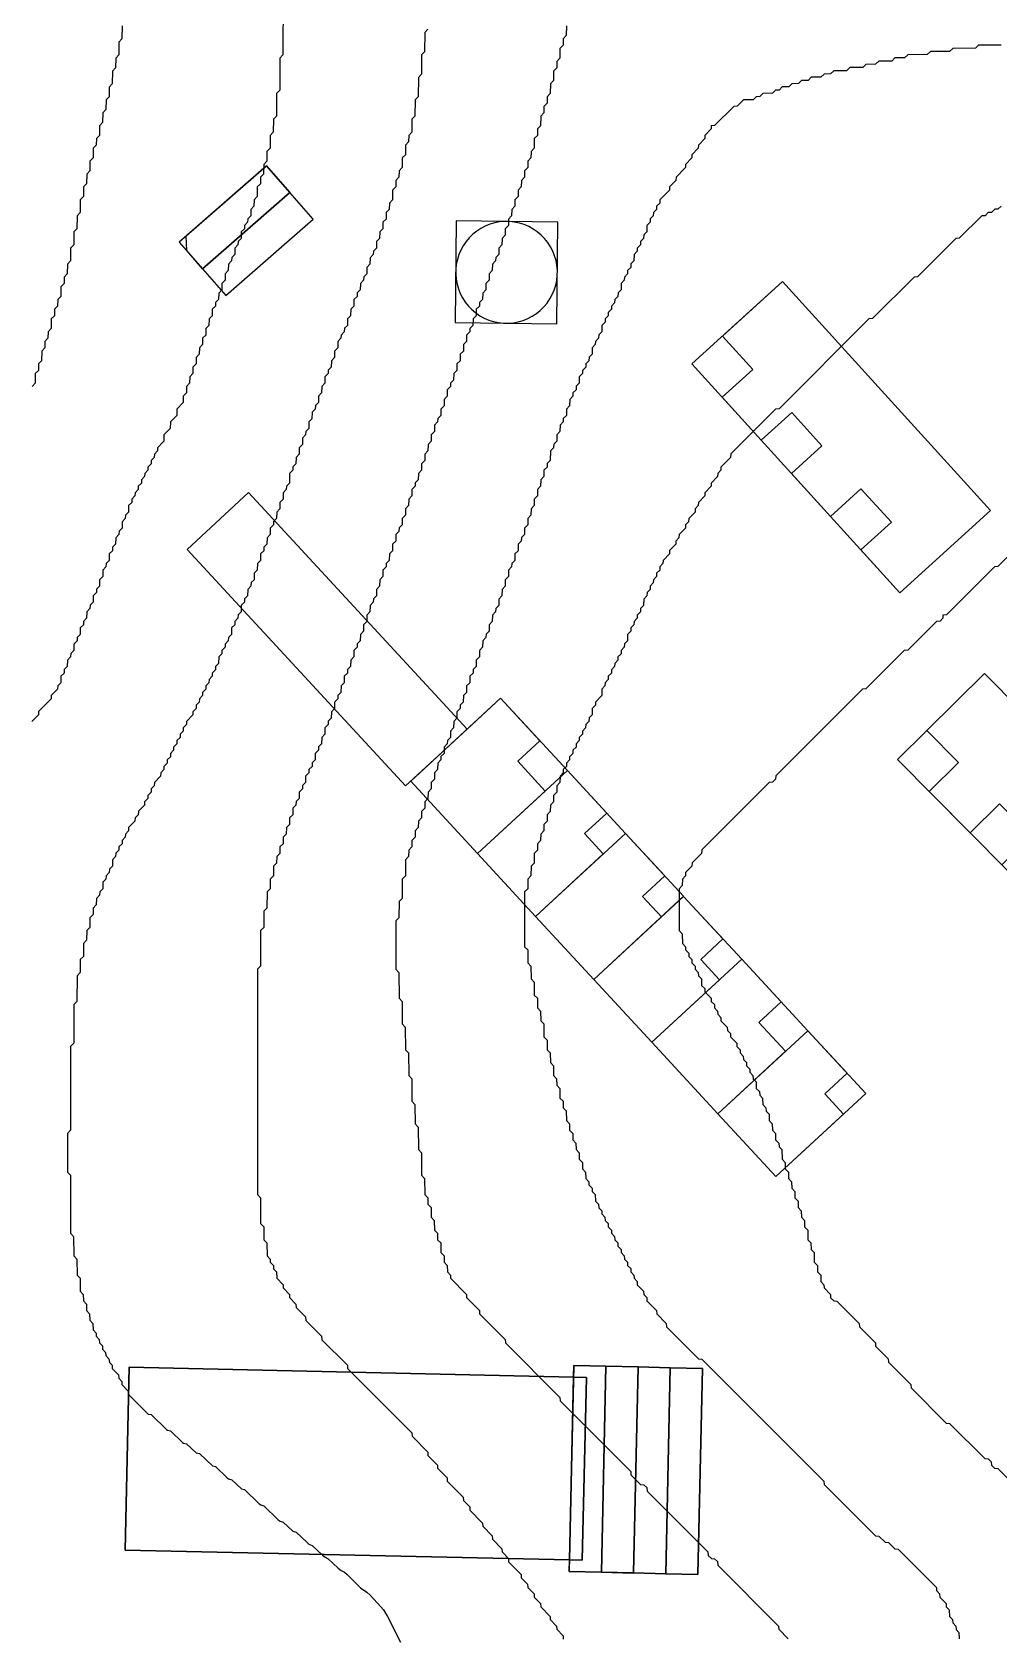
# Model space of a CAD drawing. Header units: millimetres. Extents: x 0 to 600000, y 0 to 540000.
# Drawn here: x 167121 to 242200, y 234607 to 359148 of the extents above; entities that cross this region are included whole.
import ezdxf

# ---------------------------------------------------------------- set-up
doc = ezdxf.new("R2010")
doc.units = ezdxf.units.MM
for name, color, linetype in [('BLDG_BOX_CAMPUS', 5, 'Continuous'), ('BLDG_FOOTPRINT_CAMPUS', 8, 'Continuous'), ('CONTOUR_55', 40, 'Continuous'), ('CONTOUR_56', 30, 'Continuous'), ('CONTOUR_57', 30, 'Continuous'), ('CONTOUR_58', 22, 'Continuous'), ('CONTOUR_59', 22, 'Continuous'), ('CONTOUR_60', 14, 'Continuous'), ('CONTOUR_61', 14, 'Continuous')]:
    doc.layers.add(name, color=color, linetype=linetype)

msp = doc.modelspace()

# ---------------------------------------------------------------- linework, layer by layer
at = {"layer": 'BLDG_BOX_CAMPUS'}
for points in [[(180358, 340773, 55847), (187134, 346697, 56249), (185324, 348767, 56006), (178548, 342844, 55654), (180358, 340773, 55847)], [(182168, 338703, 56045), (188944, 344626, 56487), (187134, 346697, 56249), (180358, 340773, 55847), (182168, 338703, 56045)], [(182168, 338703, 56045), (188944, 344626, 56487), (187134, 346697, 56249), (180358, 340773, 55847), (182168, 338703, 56045)], [(200064, 344481, 57584), (199974, 336591, 57861), (207863, 336500, 58643), (207954, 344390, 58349), (200064, 344481, 57584)], [(241540, 321989, 60801), (225393, 339769, 59579), (218360, 333383, 59488), (234507, 315602, 60807), (241540, 321989, 60801)], [(179158, 318974, 56486), (196120, 300608, 58792), (200895, 305018, 59106), (183933, 323384, 56749), (179158, 318974, 56486)], [(257983, 292282, 62781), (241077, 309342, 61282), (234329, 302655, 61252), (251235, 285595, 62422), (257983, 292282, 62781)], [(203503, 307427, 59274), (196524, 300982, 58821), (201714, 295362, 59504), (208693, 301807, 60008), (203503, 307427, 59274)], [(208693, 301807, 60008), (201714, 295362, 59504), (206226, 290476, 60051), (213205, 296922, 60453), (208693, 301807, 60008)], [(206226, 290476, 60051), (210738, 285591, 60330), (217716, 292037, 61004), (213205, 296922, 60453), (206226, 290476, 60051)], [(210738, 285591, 60330), (215249, 280706, 60564), (222228, 287151, 61085), (217716, 292036, 61004), (210738, 285591, 60330)], [(222228, 287151, 61085), (215249, 280706, 60564), (220372, 275159, 60755), (227351, 281605, 61219), (222228, 287151, 61085)], [(227351, 281605, 61219), (220372, 275159, 60755), (224884, 270274, 60930), (231863, 276719, 61383), (227351, 281605, 61219)], [(174356, 241274, 56864), (208847, 240505, 58319), (209164, 254701, 59173), (174672, 255470, 57049), (174356, 241274, 56864)], [(209184, 255601, 59231), (208827, 239605, 58272), (211327, 239549, 58437), (211683, 255545, 59408), (209184, 255601, 59231)], [(213826, 239493, 58595), (214183, 255490, 59594), (211683, 255545, 59408), (211327, 239549, 58437), (213826, 239493, 58595)], [(216325, 239438, 58743), (216682, 255434, 59780), (214183, 255490, 59594), (213826, 239494, 58595), (216325, 239438, 58743)], [(216682, 255434, 59780), (216325, 239438, 58743), (218825, 239382, 58881), (219181, 255378, 59954), (216682, 255434, 59780)], [(209847, 240482, 58386), (210164, 254679, 59242), (209164, 254701, 59173), (208847, 240505, 58319), (209847, 240482, 58386)]]:
    msp.add_polyline3d(points, close=True, dxfattribs=at)
at = {"layer": 'BLDG_FOOTPRINT_CAMPUS'}
for points in [[(180358, 340773, 55847), (179134, 342174, 55716), (179093, 343320, 55684), (185324, 348767, 56006), (187134, 346697, 56249), (180358, 340773, 55847)], [(188944, 344626, 56487), (187134, 346697, 56249), (180358, 340773, 55847), (182168, 338703, 56045), (188944, 344626, 56487)], [(188944, 344626, 56487), (187134, 346697, 56249), (180358, 340773, 55847), (182168, 338703, 56045), (188944, 344626, 56487)], [(200017, 340342, 57725), (200050, 339956, 57743), (200121, 339575, 57764), (200230, 339203, 57789), (200374, 338843, 57817), (200553, 338499, 57849), (200764, 338174, 57883), (201007, 337872, 57919), (201278, 337595, 57959), (201574, 337345, 57995), (201894, 337126, 58028), (202234, 336940, 58069), (202590, 336787, 58110), (202960, 336670, 58151), (203339, 336590, 58192), (203725, 336548, 58232), (204112, 336543, 58271), (204498, 336577, 58308), (204879, 336648, 58343), (205252, 336756, 58376), (205611, 336901, 58406), (205955, 337079, 58433), (206280, 337291, 58456), (206583, 337533, 58477), (206860, 337804, 58493), (207109, 338101, 58506), (207328, 338421, 58515), (207515, 338761, 58520), (207667, 339117, 58520), (207784, 339487, 58517), (207864, 339866, 58510), (207907, 340251, 58499), (207911, 340639, 58485), (207878, 341025, 58467), (207806, 341406, 58446), (207698, 341778, 58421), (207554, 342138, 58394), (207375, 342482, 58365), (207164, 342807, 58333), (206921, 343109, 58299), (206650, 343387, 58264), (206353, 343636, 58227), (206034, 343855, 58189), (205694, 344042, 58151), (205337, 344194, 58112), (204968, 344311, 58073), (204588, 344391, 58034), (204203, 344433, 58004), (203816, 344438, 57969), (203429, 344404, 57931), (203048, 344333, 57895), (202676, 344225, 57861), (202316, 344081, 57829), (201972, 343902, 57800), (201648, 343690, 57774), (201345, 343448, 57751), (201068, 343177, 57732), (200819, 342880, 57717), (200600, 342560, 57706), (200413, 342221, 57699), (200260, 341864, 57696), (200144, 341495, 57697), (200064, 341115, 57702), (200021, 340730, 57712), (200017, 340342, 57725)], [(241540, 321989, 60801), (225393, 339769, 59579), (220729, 335534, 59531), (223082, 332943, 59759), (220713, 330792, 59730), (223739, 327460, 60031), (226108, 329611, 60038), (228461, 327020, 60194), (226092, 324869, 60185), (229117, 321538, 60397), (231486, 323689, 60404), (233851, 321085, 60577), (231482, 318934, 60572), (234507, 315602, 60807), (241540, 321989, 60801)], [(200895, 305018, 59106), (183933, 323384, 56749), (179158, 318974, 56486), (196120, 300608, 58792), (200895, 305018, 59106)], [(257983, 292282, 62781), (241077, 309342, 61282), (236602, 304907, 61267), (239065, 302421, 61445), (236793, 300169, 61418), (239960, 296972, 61646), (242233, 299225, 61686), (244697, 296739, 61888), (242424, 294486, 61843), (245591, 291290, 62075), (247864, 293542, 62127), (250340, 291044, 62307), (248067, 288791, 62222), (251235, 285595, 62422), (257983, 292282, 62781)], [(196524, 300982, 58821), (201714, 295362, 59504), (206966, 300213, 59910), (204829, 302527, 59595), (206556, 304121, 59706), (203503, 307427, 59274), (200895, 305018, 59106), (196524, 300982, 58821)], [(201714, 295362, 59504), (206226, 290476, 60051), (211478, 295327, 60361), (210020, 296907, 60220), (211746, 298501, 60301), (208693, 301807, 60008), (201714, 295362, 59504)], [(206226, 290476, 60051), (210738, 285591, 60330), (215990, 290442, 60842), (214531, 292022, 60682), (216258, 293616, 60826), (213205, 296922, 60453), (206226, 290476, 60051)], [(210738, 285591, 60330), (217716, 292036, 61004), (220770, 288731, 61056), (219043, 287136, 61013), (220502, 285557, 61031), (215249, 280706, 60564), (210738, 285591, 60330)], [(215249, 280706, 60564), (222228, 287151, 61085), (225281, 283845, 61158), (223555, 282251, 61083), (225624, 280010, 61132), (220372, 275159, 60755), (215249, 280706, 60564)], [(230136, 275125, 61279), (228677, 276704, 61227), (230404, 278299, 61326), (227351, 281605, 61219), (220372, 275159, 60755), (224884, 270274, 60930), (230136, 275125, 61279)], [(174672, 255470, 57049), (209164, 254701, 59173), (208847, 240505, 58319), (174356, 241274, 56864), (174672, 255470, 57049)], [(210164, 254679, 59242), (209164, 254701, 59173), (209184, 255601, 59231), (211683, 255545, 59408), (211327, 239549, 58437), (208827, 239605, 58272), (208847, 240505, 58319), (209847, 240482, 58386), (210164, 254679, 59242)], [(211683, 255545, 59408), (214183, 255490, 59594), (213826, 239494, 58595), (211327, 239549, 58437), (211683, 255545, 59408)], [(214183, 255490, 59594), (216682, 255434, 59780), (216325, 239438, 58743), (213826, 239494, 58595), (214183, 255490, 59594)], [(216682, 255434, 59780), (219181, 255378, 59954), (218825, 239382, 58881), (216325, 239438, 58743), (216682, 255434, 59780)], [(209164, 254701, 59173), (210164, 254679, 59242), (209847, 240482, 58386), (208847, 240505, 58319), (209164, 254701, 59173)]]:
    msp.add_polyline3d(points, close=True, dxfattribs=at)
at = {"layer": 'CONTOUR_55'}
msp.add_polyline3d([(174115, 359625, 55000), (174103, 358625, 55000), (173864, 358375, 55000), (173853, 357375, 55000), (173614, 357125, 55000), (173603, 356375, 55000), (173364, 356125, 55000), (173352, 355125, 55000), (173114, 354875, 55000), (173103, 354125, 55000), (172864, 353875, 55000), (172853, 353125, 55000), (172614, 352875, 55000), (172602, 352125, 55000), (172364, 351875, 55000), (172352, 351125, 55000), (172113, 350875, 55000), (172104, 350375, 55000), (171864, 350125, 55000), (171853, 349375, 55000), (171614, 349125, 55000), (171603, 348375, 55000), (171364, 348125, 55000), (171353, 347375, 55000), (171114, 347125, 55000), (171104, 346375, 55000), (170865, 346125, 55000), (170853, 345125, 55000), (170614, 344875, 55000), (170603, 343875, 55000), (170364, 343625, 55000), (170352, 342625, 55000), (170114, 342375, 55000), (170102, 341375, 55000), (169864, 341125, 55000), (169852, 340375, 55000), (169613, 340125, 55000), (169604, 339625, 55000), (169364, 339375, 55000), (169353, 338625, 55000), (169114, 338375, 55000), (169104, 337875, 55000), (168864, 337625, 55000), (168855, 337125, 55000), (168615, 336875, 55000), (168604, 336125, 55000), (168364, 335875, 55000), (168356, 335375, 55000), (168115, 335125, 55000), (168107, 334625, 55000), (167866, 334375, 55000), (167856, 333625, 55000), (167615, 333375, 55000), (167607, 332875, 55000), (167366, 332625, 55000), (167356, 331875, 55000), (167116, 331625, 55000)], dxfattribs=at)
at = {"layer": 'CONTOUR_56'}
msp.add_polyline3d([(186615, 361875, 56000), (186602, 357375, 56000), (186364, 357125, 56000), (186351, 354625, 56000), (186114, 354375, 56000), (186100, 352625, 56000), (185863, 352375, 56000), (185850, 351375, 56000), (185613, 351125, 56000), (185600, 350125, 56000), (185363, 349875, 56000), (185350, 349125, 56000), (185113, 348875, 56000), (185100, 348125, 56000), (184862, 347875, 56000), (184852, 347375, 56000), (184613, 347125, 56000), (184600, 346375, 56000), (184362, 346125, 56000), (184351, 345625, 56000), (184112, 345375, 56000), (184100, 344875, 56000), (183875, 344650, 56000), (183853, 344375, 56000), (183612, 344125, 56000), (183605, 343875, 56000), (183364, 343625, 56000), (183353, 343125, 56000), (183125, 342897, 56000), (183105, 342625, 56000), (182864, 342375, 56000), (182853, 341875, 56000), (182625, 341647, 56000), (182606, 341375, 56000), (182364, 341125, 56000), (182355, 340625, 56000), (182114, 340375, 56000), (182104, 339875, 56000), (181864, 339625, 56000), (181854, 339125, 56000), (181614, 338875, 56000), (181604, 338375, 56000), (181375, 338146, 56000), (181356, 337875, 56000), (181115, 337625, 56000), (181105, 337125, 56000), (180864, 336875, 56000), (180855, 336375, 56000), (180614, 336125, 56000), (180605, 335625, 56000), (180364, 335375, 56000), (180355, 334875, 56000), (180114, 334625, 56000), (180105, 334125, 56000), (179864, 333875, 56000), (179855, 333375, 56000), (179614, 333125, 56000), (179605, 332625, 56000), (179364, 332375, 56000), (179354, 331875, 56000), (179114, 331625, 56000), (179104, 331125, 56000), (178863, 330875, 56000), (178851, 330375, 56000), (178365, 329875, 56000), (178353, 329375, 56000), (177865, 328875, 56000), (177853, 328375, 56000), (177365, 327875, 56000), (177354, 327375, 56000), (176865, 326875, 56000), (176858, 326625, 56000), (176615, 326375, 56000), (176608, 326125, 56000), (176365, 325875, 56000), (176359, 325625, 56000), (176115, 325375, 56000), (176109, 325125, 56000), (175865, 324875, 56000), (175859, 324625, 56000), (175615, 324375, 56000), (175609, 324125, 56000), (175365, 323875, 56000), (175360, 323625, 56000), (175116, 323375, 56000), (175110, 323125, 56000), (174866, 322875, 56000), (174861, 322625, 56000), (174617, 322375, 56000), (174609, 321875, 56000), (174375, 321641, 56000), (174361, 321375, 56000), (174117, 321125, 56000), (174109, 320625, 56000), (173875, 320391, 56000), (173861, 320125, 56000), (173617, 319875, 56000), (173609, 319375, 56000), (173375, 319141, 56000), (173361, 318875, 56000), (173117, 318625, 56000), (173109, 318125, 56000), (172875, 317891, 56000), (172861, 317625, 56000), (172617, 317375, 56000), (172610, 316875, 56000), (172367, 316625, 56000), (172359, 316125, 56000), (172125, 315891, 56000), (172111, 315625, 56000), (171867, 315375, 56000), (171859, 314875, 56000), (171625, 314641, 56000), (171611, 314375, 56000), (171367, 314125, 56000), (171359, 313625, 56000), (171125, 313391, 56000), (171111, 313125, 56000), (170867, 312875, 56000), (170859, 312375, 56000), (170625, 312141, 56000), (170610, 311875, 56000), (170367, 311625, 56000), (170359, 311125, 56000), (170125, 310891, 56000), (170110, 310625, 56000), (169866, 310375, 56000), (169858, 309875, 56000), (169625, 309642, 56000), (169609, 309375, 56000), (169366, 309125, 56000), (169356, 308625, 56000), (169113, 308375, 56000), (169105, 308125, 56000), (168614, 307625, 56000), (168606, 307375, 56000), (167625, 306388, 56000), (167609, 306125, 56000), (167115, 305625, 56000)], dxfattribs=at)
at = {"layer": 'CONTOUR_57'}
msp.add_polyline3d([(197855, 359375, 57000), (197616, 359125, 57000), (197605, 357625, 57000), (197366, 357375, 57000), (197355, 355875, 57000), (197116, 355625, 57000), (197105, 354125, 57000), (196865, 353875, 57000), (196855, 352625, 57000), (196615, 352375, 57000), (196604, 351375, 57000), (196365, 351125, 57000), (196356, 350625, 57000), (196116, 350375, 57000), (196106, 349625, 57000), (195865, 349375, 57000), (195855, 348625, 57000), (195615, 348375, 57000), (195606, 347875, 57000), (195365, 347625, 57000), (195357, 347125, 57000), (195116, 346875, 57000), (195106, 346125, 57000), (194865, 345875, 57000), (194857, 345375, 57000), (194615, 345125, 57000), (194607, 344625, 57000), (194365, 344375, 57000), (194357, 343875, 57000), (194115, 343625, 57000), (194107, 343125, 57000), (193865, 342875, 57000), (193856, 342375, 57000), (193625, 342144, 57000), (193609, 341875, 57000), (193366, 341625, 57000), (193358, 341125, 57000), (193116, 340875, 57000), (193107, 340375, 57000), (192875, 340143, 57000), (192859, 339875, 57000), (192616, 339625, 57000), (192607, 339125, 57000), (192375, 338893, 57000), (192359, 338625, 57000), (192116, 338375, 57000), (192108, 337875, 57000), (191866, 337625, 57000), (191858, 337125, 57000), (191616, 336875, 57000), (191607, 336375, 57000), (191375, 336143, 57000), (191359, 335875, 57000), (191115, 335625, 57000), (191110, 335375, 57000), (190867, 335125, 57000), (190859, 334625, 57000), (190616, 334375, 57000), (190608, 333875, 57000), (190366, 333625, 57000), (190357, 333125, 57000), (190125, 332893, 57000), (190109, 332625, 57000), (189866, 332375, 57000), (189858, 331875, 57000), (189616, 331625, 57000), (189608, 331125, 57000), (189366, 330875, 57000), (189357, 330375, 57000), (189125, 330143, 57000), (189109, 329875, 57000), (188866, 329625, 57000), (188858, 329125, 57000), (188616, 328875, 57000), (188607, 328375, 57000), (188375, 328143, 57000), (188359, 327875, 57000), (188116, 327625, 57000), (188108, 327125, 57000), (187866, 326875, 57000), (187858, 326375, 57000), (187616, 326125, 57000), (187607, 325625, 57000), (187375, 325393, 57000), (187359, 325125, 57000), (187117, 324875, 57000), (187106, 324125, 57000), (186875, 323894, 57000), (186859, 323625, 57000), (186616, 323375, 57000), (186608, 322875, 57000), (186366, 322625, 57000), (186357, 322125, 57000), (186115, 321875, 57000), (186106, 321375, 57000), (185875, 321144, 57000), (185858, 320875, 57000), (185616, 320625, 57000), (185607, 320125, 57000), (185365, 319875, 57000), (185356, 319375, 57000), (185125, 319144, 57000), (185108, 318875, 57000), (184866, 318625, 57000), (184857, 318125, 57000), (184615, 317875, 57000), (184606, 317375, 57000), (184365, 317125, 57000), (184355, 316625, 57000), (184125, 316395, 57000), (184107, 316125, 57000), (183865, 315875, 57000), (183855, 315375, 57000), (183625, 315145, 57000), (183607, 314875, 57000), (183365, 314625, 57000), (183355, 314125, 57000), (183125, 313895, 57000), (183107, 313625, 57000), (182864, 313375, 57000), (182858, 313125, 57000), (182615, 312875, 57000), (182605, 312375, 57000), (182375, 312145, 57000), (182357, 311875, 57000), (182114, 311625, 57000), (182107, 311375, 57000), (181864, 311125, 57000), (181858, 310875, 57000), (181615, 310625, 57000), (181605, 310125, 57000), (181375, 309895, 57000), (181356, 309625, 57000), (181114, 309375, 57000), (181107, 309125, 57000), (180864, 308875, 57000), (180857, 308625, 57000), (180614, 308375, 57000), (180607, 308125, 57000), (180364, 307875, 57000), (180357, 307625, 57000), (180114, 307375, 57000), (180107, 307125, 57000), (179864, 306875, 57000), (179857, 306625, 57000), (179614, 306375, 57000), (179606, 306125, 57000), (179115, 305625, 57000), (179108, 305375, 57000), (178865, 305125, 57000), (178858, 304875, 57000), (178615, 304625, 57000), (178608, 304375, 57000), (178364, 304125, 57000), (178358, 303875, 57000), (178114, 303625, 57000), (178108, 303375, 57000), (177864, 303125, 57000), (177858, 302875, 57000), (177614, 302625, 57000), (177607, 302375, 57000), (177364, 302125, 57000), (177357, 301875, 57000), (177114, 301625, 57000), (177106, 301375, 57000), (176615, 300875, 57000), (176608, 300625, 57000), (176364, 300375, 57000), (176358, 300125, 57000), (176114, 299875, 57000), (176107, 299625, 57000), (175864, 299375, 57000), (175856, 299125, 57000), (175375, 298640, 57000), (175358, 298375, 57000), (175114, 298125, 57000), (175107, 297875, 57000), (174615, 297375, 57000), (174609, 297125, 57000), (174365, 296875, 57000), (174358, 296625, 57000), (174115, 296375, 57000), (174108, 296125, 57000), (173865, 295875, 57000), (173858, 295625, 57000), (173625, 295392, 57000), (173609, 295125, 57000), (173366, 294875, 57000), (173356, 294375, 57000), (173125, 294144, 57000), (173107, 293875, 57000), (172864, 293625, 57000), (172858, 293375, 57000), (172616, 293125, 57000), (172606, 292625, 57000), (172375, 292394, 57000), (172358, 292125, 57000), (172116, 291875, 57000), (172107, 291375, 57000), (171865, 291125, 57000), (171857, 290625, 57000), (171616, 290375, 57000), (171606, 289625, 57000), (171365, 289375, 57000), (171355, 288625, 57000), (171115, 288375, 57000), (171104, 287375, 57000), (170865, 287125, 57000), (170854, 286125, 57000), (170615, 285875, 57000), (170602, 283875, 57000), (170365, 283625, 57000), (170351, 280625, 57000), (170114, 280375, 57000), (170098, 273875, 57000), (169863, 273625, 57000), (169862, 270625, 57000), (170097, 270375, 57000), (170111, 265875, 57000), (170345, 265625, 57000), (170360, 264125, 57000), (170594, 263875, 57000), (170610, 262625, 57000), (170843, 262375, 57000), (170860, 261375, 57000), (171094, 261125, 57000), (171108, 260625, 57000), (171341, 260375, 57000), (171357, 259875, 57000), (171590, 259625, 57000), (171606, 259125, 57000), (171839, 258875, 57000), (171856, 258375, 57000), (172091, 258125, 57000), (172103, 257875, 57000), (172339, 257625, 57000), (172352, 257375, 57000), (172587, 257125, 57000), (172601, 256875, 57000), (172835, 256625, 57000), (172850, 256375, 57000), (173085, 256125, 57000), (173125, 255834, 57000), (173334, 255625, 57000), (173350, 255375, 57000), (173827, 254875, 57000), (173846, 254625, 57000), (174080, 254375, 57000), (174098, 254125, 57000), (174576, 253625, 57000), (174625, 253337, 57000), (176078, 251875, 57000), (176125, 251836, 57000), (176375, 251805, 57000), (177567, 250625, 57000), (177625, 250578, 57000), (177875, 250540, 57000), (178807, 249625, 57000), (178875, 249571, 57000), (179125, 249528, 57000), (179875, 248813, 57000), (180125, 248764, 57000), (181125, 247806, 57000), (181375, 247751, 57000), (182277, 246875, 57000), (182375, 246798, 57000), (182625, 246737, 57000), (183375, 246038, 57000), (183625, 245969, 57000), (184753, 244875, 57000), (184875, 244777, 57000), (185125, 244700, 57000), (186237, 243625, 57000), (186375, 243516, 57000), (186625, 243429, 57000), (187375, 242751, 57000), (187625, 242653, 57000), (188450, 241875, 57000), (188625, 241736, 57000), (188875, 241627, 57000), (189677, 240875, 57000), (189875, 240718, 57000), (190125, 240598, 57000), (190897, 239875, 57000), (191125, 239693, 57000), (191375, 239560, 57000), (191582, 239375, 57000), (192625, 238352, 57000), (193125, 237992, 57000), (193375, 237759, 57000), (194211, 236875, 57000), (194415, 236625, 57000), (194718, 236125, 57000), (195718, 234125, 57000)], dxfattribs=at)
at = {"layer": 'CONTOUR_58'}
msp.add_polyline3d([(208616, 359625, 58000), (208607, 358875, 58000), (208366, 358625, 58000), (208358, 358125, 58000), (208116, 357875, 58000), (208107, 357125, 58000), (207866, 356875, 58000), (207858, 356375, 58000), (207616, 356125, 58000), (207607, 355375, 58000), (207366, 355125, 58000), (207357, 354375, 58000), (207116, 354125, 58000), (207108, 353625, 58000), (206866, 353375, 58000), (206858, 352875, 58000), (206617, 352625, 58000), (206607, 351875, 58000), (206366, 351625, 58000), (206358, 351125, 58000), (206117, 350875, 58000), (206107, 350125, 58000), (205866, 349875, 58000), (205858, 349375, 58000), (205616, 349125, 58000), (205608, 348625, 58000), (205366, 348375, 58000), (205359, 347875, 58000), (205116, 347625, 58000), (205109, 347125, 58000), (204866, 346875, 58000), (204859, 346375, 58000), (204617, 346125, 58000), (204609, 345625, 58000), (204367, 345375, 58000), (204359, 344875, 58000), (204117, 344625, 58000), (204109, 344125, 58000), (203867, 343875, 58000), (203859, 343375, 58000), (203617, 343125, 58000), (203609, 342625, 58000), (203366, 342375, 58000), (203358, 341875, 58000), (203125, 341642, 58000), (203111, 341375, 58000), (202867, 341125, 58000), (202860, 340625, 58000), (202617, 340375, 58000), (202609, 339875, 58000), (202367, 339625, 58000), (202359, 339125, 58000), (202117, 338875, 58000), (202109, 338375, 58000), (201875, 338141, 58000), (201861, 337875, 58000), (201617, 337625, 58000), (201610, 337125, 58000), (201367, 336875, 58000), (201359, 336375, 58000), (201125, 336141, 58000), (201111, 335875, 58000), (200867, 335625, 58000), (200860, 335125, 58000), (200617, 334875, 58000), (200610, 334375, 58000), (200367, 334125, 58000), (200359, 333625, 58000), (200117, 333375, 58000), (200109, 332875, 58000), (199867, 332625, 58000), (199859, 332125, 58000), (199625, 331891, 58000), (199611, 331625, 58000), (199367, 331375, 58000), (199360, 330875, 58000), (199117, 330625, 58000), (199109, 330125, 58000), (198867, 329875, 58000), (198859, 329375, 58000), (198625, 329141, 58000), (198611, 328875, 58000), (198367, 328625, 58000), (198360, 328125, 58000), (198117, 327875, 58000), (198110, 327375, 58000), (197867, 327125, 58000), (197859, 326625, 58000), (197617, 326375, 58000), (197609, 325875, 58000), (197367, 325625, 58000), (197359, 325125, 58000), (197116, 324875, 58000), (197108, 324375, 58000), (196875, 324142, 58000), (196860, 323875, 58000), (196617, 323625, 58000), (196610, 323125, 58000), (196367, 322875, 58000), (196359, 322375, 58000), (196117, 322125, 58000), (196109, 321625, 58000), (195866, 321375, 58000), (195858, 320875, 58000), (195625, 320642, 58000), (195610, 320375, 58000), (195367, 320125, 58000), (195359, 319625, 58000), (195117, 319375, 58000), (195109, 318875, 58000), (194866, 318625, 58000), (194858, 318125, 58000), (194625, 317892, 58000), (194610, 317625, 58000), (194367, 317375, 58000), (194359, 316875, 58000), (194117, 316625, 58000), (194109, 316125, 58000), (193866, 315875, 58000), (193858, 315375, 58000), (193625, 315142, 58000), (193610, 314875, 58000), (193367, 314625, 58000), (193359, 314125, 58000), (193117, 313875, 58000), (193109, 313375, 58000), (192866, 313125, 58000), (192859, 312625, 58000), (192616, 312375, 58000), (192608, 311875, 58000), (192375, 311642, 58000), (192360, 311375, 58000), (192117, 311125, 58000), (192109, 310625, 58000), (191866, 310375, 58000), (191858, 309875, 58000), (191625, 309642, 58000), (191610, 309375, 58000), (191367, 309125, 58000), (191359, 308625, 58000), (191116, 308375, 58000), (191108, 307875, 58000), (190875, 307642, 58000), (190860, 307375, 58000), (190617, 307125, 58000), (190609, 306625, 58000), (190366, 306375, 58000), (190358, 305875, 58000), (190125, 305642, 58000), (190109, 305375, 58000), (189866, 305125, 58000), (189858, 304625, 58000), (189616, 304375, 58000), (189607, 303875, 58000), (189375, 303643, 58000), (189359, 303375, 58000), (189116, 303125, 58000), (189107, 302625, 58000), (188875, 302393, 58000), (188859, 302125, 58000), (188615, 301875, 58000), (188609, 301625, 58000), (188366, 301375, 58000), (188357, 300875, 58000), (188125, 300643, 58000), (188109, 300375, 58000), (187866, 300125, 58000), (187857, 299625, 58000), (187625, 299393, 58000), (187609, 299125, 58000), (187366, 298875, 58000), (187358, 298375, 58000), (187116, 298125, 58000), (187108, 297625, 58000), (186866, 297375, 58000), (186858, 296875, 58000), (186616, 296625, 58000), (186608, 296125, 58000), (186366, 295875, 58000), (186358, 295375, 58000), (186116, 295125, 58000), (186108, 294625, 58000), (185866, 294375, 58000), (185857, 293625, 58000), (185616, 293375, 58000), (185607, 292625, 58000), (185366, 292375, 58000), (185356, 291125, 58000), (185116, 290875, 58000), (185105, 289625, 58000), (184866, 289375, 58000), (184853, 286625, 58000), (184615, 286375, 58000), (184615, 268875, 58000), (184853, 268625, 58000), (184866, 266625, 58000), (185105, 266375, 58000), (185116, 265375, 58000), (185356, 265125, 58000), (185366, 264125, 58000), (185609, 263875, 58000), (185615, 263625, 58000), (185858, 263375, 58000), (185875, 263106, 58000), (186106, 262875, 58000), (186116, 262375, 58000), (186607, 261875, 58000), (186614, 261625, 58000), (187106, 261125, 58000), (187114, 260875, 58000), (187606, 260375, 58000), (187625, 260110, 58000), (188355, 259375, 58000), (188375, 259110, 58000), (189604, 257875, 58000), (189625, 257610, 58000), (191604, 255625, 58000), (191625, 255360, 58000), (196603, 250375, 58000), (196625, 250110, 58000), (197854, 248875, 58000), (197863, 248625, 58000), (198605, 247875, 58000), (198614, 247625, 58000), (199356, 246875, 58000), (199364, 246625, 58000), (200605, 245375, 58000), (200614, 245125, 58000), (201107, 244625, 58000), (201115, 244375, 58000), (202106, 243375, 58000), (202114, 243125, 58000), (202856, 242375, 58000), (202875, 242111, 58000), (203606, 241375, 58000), (203614, 241125, 58000), (204106, 240625, 58000), (204125, 240361, 58000), (205104, 239375, 58000), (205113, 239125, 58000), (205605, 238625, 58000), (205613, 238375, 58000), (206105, 237875, 58000), (206113, 237625, 58000), (206605, 237125, 58000), (206625, 236859, 58000), (207353, 236125, 58000), (207362, 235875, 58000), (207853, 235375, 58000), (207862, 235125, 58000), (208352, 234625, 58000), (208375, 234356, 58000)], dxfattribs=at)
at = {"layer": 'CONTOUR_59'}
msp.add_polyline3d([(242375, 358132, 59000), (240625, 358133, 59000), (240375, 357892, 59000), (238625, 357884, 59000), (238375, 357644, 59000), (236875, 357634, 59000), (236625, 357395, 59000), (235125, 357384, 59000), (234875, 357145, 59000), (234125, 357136, 59000), (233875, 356897, 59000), (232875, 356886, 59000), (232625, 356647, 59000), (231875, 356636, 59000), (231625, 356398, 59000), (230625, 356386, 59000), (230375, 356148, 59000), (229375, 356136, 59000), (229125, 355896, 59000), (228625, 355887, 59000), (228375, 355648, 59000), (227625, 355636, 59000), (227375, 355397, 59000), (226875, 355387, 59000), (226625, 355147, 59000), (226125, 355137, 59000), (225875, 354897, 59000), (225375, 354886, 59000), (225125, 354645, 59000), (224852, 354625, 59000), (224625, 354398, 59000), (223875, 354385, 59000), (223625, 354144, 59000), (223354, 354125, 59000), (223125, 353896, 59000), (222375, 353883, 59000), (221875, 353392, 59000), (221612, 353375, 59000), (220125, 351892, 59000), (219866, 351875, 59000), (219859, 351625, 59000), (219365, 351125, 59000), (219357, 350875, 59000), (218864, 350375, 59000), (218856, 350125, 59000), (218364, 349625, 59000), (218356, 349375, 59000), (217864, 348875, 59000), (217856, 348625, 59000), (217125, 347889, 59000), (217107, 347625, 59000), (216615, 347125, 59000), (216607, 346875, 59000), (215866, 346125, 59000), (215860, 345875, 59000), (215616, 345625, 59000), (215610, 345375, 59000), (215366, 345125, 59000), (215360, 344875, 59000), (215125, 344640, 59000), (215110, 344375, 59000), (214866, 344125, 59000), (214858, 343625, 59000), (214625, 343392, 59000), (214609, 343125, 59000), (214365, 342875, 59000), (214359, 342625, 59000), (214115, 342375, 59000), (214110, 342125, 59000), (213866, 341875, 59000), (213857, 341375, 59000), (213625, 341143, 59000), (213609, 340875, 59000), (213365, 340625, 59000), (213359, 340375, 59000), (213115, 340125, 59000), (213110, 339875, 59000), (212866, 339625, 59000), (212858, 339125, 59000), (212625, 338892, 59000), (212609, 338625, 59000), (212365, 338375, 59000), (212359, 338125, 59000), (212115, 337875, 59000), (212110, 337625, 59000), (211866, 337375, 59000), (211860, 337125, 59000), (211616, 336875, 59000), (211611, 336625, 59000), (211367, 336375, 59000), (211358, 335875, 59000), (211125, 335642, 59000), (211110, 335375, 59000), (210866, 335125, 59000), (210860, 334875, 59000), (210617, 334625, 59000), (210608, 334125, 59000), (210375, 333892, 59000), (210360, 333625, 59000), (210116, 333375, 59000), (210110, 333125, 59000), (209866, 332875, 59000), (209861, 332625, 59000), (209617, 332375, 59000), (209609, 331875, 59000), (209375, 331641, 59000), (209360, 331375, 59000), (209116, 331125, 59000), (209111, 330875, 59000), (208867, 330625, 59000), (208860, 330125, 59000), (208617, 329875, 59000), (208609, 329375, 59000), (208375, 329141, 59000), (208361, 328875, 59000), (208117, 328625, 59000), (208110, 328125, 59000), (207867, 327875, 59000), (207859, 327375, 59000), (207625, 327141, 59000), (207611, 326875, 59000), (207368, 326625, 59000), (207358, 325875, 59000), (207125, 325642, 59000), (207111, 325375, 59000), (206867, 325125, 59000), (206860, 324625, 59000), (206617, 324375, 59000), (206610, 323875, 59000), (206367, 323625, 59000), (206360, 323125, 59000), (206117, 322875, 59000), (206109, 322375, 59000), (205867, 322125, 59000), (205859, 321625, 59000), (205617, 321375, 59000), (205609, 320875, 59000), (205367, 320625, 59000), (205359, 320125, 59000), (205125, 319891, 59000), (205111, 319625, 59000), (204867, 319375, 59000), (204860, 318875, 59000), (204617, 318625, 59000), (204609, 318125, 59000), (204375, 317891, 59000), (204361, 317625, 59000), (204117, 317375, 59000), (204110, 316875, 59000), (203867, 316625, 59000), (203860, 316125, 59000), (203617, 315875, 59000), (203609, 315375, 59000), (203367, 315125, 59000), (203359, 314625, 59000), (203125, 314391, 59000), (203111, 314125, 59000), (202867, 313875, 59000), (202860, 313375, 59000), (202617, 313125, 59000), (202609, 312625, 59000), (202375, 312391, 59000), (202361, 312125, 59000), (202117, 311875, 59000), (202110, 311375, 59000), (201867, 311125, 59000), (201859, 310625, 59000), (201617, 310375, 59000), (201609, 309875, 59000), (201375, 309641, 59000), (201361, 309375, 59000), (201117, 309125, 59000), (201110, 308625, 59000), (200867, 308375, 59000), (200859, 307875, 59000), (200617, 307625, 59000), (200609, 307125, 59000), (200375, 306891, 59000), (200361, 306625, 59000), (200117, 306375, 59000), (200110, 305875, 59000), (199867, 305625, 59000), (199859, 305125, 59000), (199617, 304875, 59000), (199609, 304375, 59000), (199375, 304141, 59000), (199361, 303875, 59000), (199117, 303625, 59000), (199109, 303125, 59000), (198875, 302891, 59000), (198861, 302625, 59000), (198617, 302375, 59000), (198610, 301875, 59000), (198367, 301625, 59000), (198360, 301125, 59000), (198117, 300875, 59000), (198110, 300375, 59000), (197867, 300125, 59000), (197860, 299625, 59000), (197617, 299375, 59000), (197610, 298875, 59000), (197367, 298625, 59000), (197360, 298125, 59000), (197117, 297875, 59000), (197110, 297375, 59000), (196867, 297125, 59000), (196860, 296625, 59000), (196617, 296375, 59000), (196610, 295875, 59000), (196367, 295625, 59000), (196361, 295125, 59000), (196118, 294875, 59000), (196110, 293625, 59000), (195868, 293375, 59000), (195859, 291875, 59000), (195617, 291625, 59000), (195609, 290375, 59000), (195368, 290125, 59000), (195367, 286375, 59000), (195607, 286125, 59000), (195616, 284125, 59000), (195856, 283875, 59000), (195866, 282125, 59000), (196105, 281875, 59000), (196116, 280125, 59000), (196355, 279875, 59000), (196366, 278125, 59000), (196605, 277875, 59000), (196615, 276125, 59000), (196854, 275875, 59000), (196865, 274375, 59000), (197104, 274125, 59000), (197116, 272375, 59000), (197355, 272125, 59000), (197366, 270375, 59000), (197606, 270125, 59000), (197616, 268875, 59000), (197858, 268625, 59000), (197865, 268125, 59000), (198106, 267875, 59000), (198116, 267125, 59000), (198357, 266875, 59000), (198366, 266125, 59000), (198608, 265875, 59000), (198616, 265375, 59000), (198857, 265125, 59000), (198867, 264375, 59000), (199109, 264125, 59000), (199117, 263625, 59000), (199360, 263375, 59000), (199368, 262875, 59000), (199613, 262625, 59000), (199617, 262375, 59000), (200859, 261125, 59000), (200866, 260875, 59000), (201858, 259875, 59000), (201875, 259613, 59000), (203857, 257625, 59000), (203875, 257362, 59000), (208106, 253125, 59000), (208125, 252862, 59000), (213604, 247375, 59000), (213625, 247110, 59000), (214375, 246362, 59000), (214625, 246348, 59000), (214848, 246125, 59000), (214875, 245859, 59000), (219601, 241125, 59000), (219625, 240858, 59000), (219875, 240610, 59000), (220125, 240594, 59000), (220344, 240375, 59000), (220375, 240106, 59000), (225089, 235375, 59000), (225105, 235125, 59000), (225838, 234375, 59000)], dxfattribs=at)
at = {"layer": 'CONTOUR_60'}
msp.add_polyline3d([(242375, 345632, 60000), (242125, 345388, 60000), (241875, 345384, 60000), (241625, 345139, 60000), (241361, 345125, 60000), (241125, 344889, 60000), (240875, 344884, 60000), (239125, 343147, 60000), (238859, 343125, 60000), (235875, 340151, 60000), (235606, 340125, 60000), (232375, 336903, 60000), (232105, 336875, 60000), (225125, 329901, 60000), (224857, 329875, 60000), (221375, 326390, 60000), (221355, 326125, 60000), (220614, 325375, 60000), (220607, 325125, 60000), (220363, 324875, 60000), (220354, 324625, 60000), (219863, 324125, 60000), (219855, 323875, 60000), (219364, 323375, 60000), (219355, 323125, 60000), (218864, 322625, 60000), (218857, 322375, 60000), (218613, 322125, 60000), (218605, 321875, 60000), (218114, 321375, 60000), (218107, 321125, 60000), (217863, 320875, 60000), (217855, 320625, 60000), (217364, 320125, 60000), (217357, 319875, 60000), (217113, 319625, 60000), (217106, 319375, 60000), (216625, 318890, 60000), (216607, 318625, 60000), (216115, 318125, 60000), (216109, 317875, 60000), (215865, 317625, 60000), (215859, 317375, 60000), (215615, 317125, 60000), (215609, 316875, 60000), (215365, 316625, 60000), (215359, 316375, 60000), (215115, 316125, 60000), (215109, 315875, 60000), (214875, 315641, 60000), (214859, 315375, 60000), (214616, 315125, 60000), (214607, 314625, 60000), (214375, 314393, 60000), (214358, 314125, 60000), (214115, 313875, 60000), (214108, 313625, 60000), (213865, 313375, 60000), (213859, 313125, 60000), (213615, 312875, 60000), (213609, 312625, 60000), (213366, 312375, 60000), (213357, 311875, 60000), (213125, 311643, 60000), (213108, 311375, 60000), (212865, 311125, 60000), (212858, 310875, 60000), (212615, 310625, 60000), (212609, 310375, 60000), (212365, 310125, 60000), (212359, 309875, 60000), (212115, 309625, 60000), (212109, 309375, 60000), (211865, 309125, 60000), (211859, 308875, 60000), (211615, 308625, 60000), (211610, 308375, 60000), (211366, 308125, 60000), (211356, 307625, 60000), (210866, 307125, 60000), (210861, 306875, 60000), (210617, 306625, 60000), (210608, 306125, 60000), (210375, 305892, 60000), (210359, 305625, 60000), (210115, 305375, 60000), (210109, 305125, 60000), (209866, 304875, 60000), (209860, 304625, 60000), (209616, 304375, 60000), (209610, 304125, 60000), (209366, 303875, 60000), (209360, 303625, 60000), (209116, 303375, 60000), (209110, 303125, 60000), (208866, 302875, 60000), (208861, 302625, 60000), (208616, 302375, 60000), (208611, 302125, 60000), (208367, 301875, 60000), (208362, 301625, 60000), (208118, 301375, 60000), (208111, 300875, 60000), (207867, 300625, 60000), (207860, 300125, 60000), (207617, 299875, 60000), (207610, 299375, 60000), (207367, 299125, 60000), (207360, 298625, 60000), (207117, 298375, 60000), (207110, 297875, 60000), (206867, 297625, 60000), (206860, 297125, 60000), (206617, 296875, 60000), (206610, 296375, 60000), (206367, 296125, 60000), (206361, 295625, 60000), (206118, 295375, 60000), (206110, 294625, 60000), (205868, 294375, 60000), (205861, 293625, 60000), (205618, 293375, 60000), (205611, 292625, 60000), (205369, 292375, 60000), (205368, 288125, 60000), (205610, 287875, 60000), (205617, 286875, 60000), (205859, 286625, 60000), (205867, 285625, 60000), (206108, 285375, 60000), (206117, 284375, 60000), (206358, 284125, 60000), (206366, 283375, 60000), (206607, 283125, 60000), (206616, 282375, 60000), (206857, 282125, 60000), (206866, 281125, 60000), (207107, 280875, 60000), (207116, 280125, 60000), (207357, 279875, 60000), (207366, 279125, 60000), (207607, 278875, 60000), (207616, 278125, 60000), (207857, 277875, 60000), (207865, 277375, 60000), (208106, 277125, 60000), (208116, 276375, 60000), (208357, 276125, 60000), (208365, 275625, 60000), (208606, 275375, 60000), (208616, 274625, 60000), (208857, 274375, 60000), (208865, 273875, 60000), (209107, 273625, 60000), (209115, 273125, 60000), (209356, 272875, 60000), (209365, 272375, 60000), (209606, 272125, 60000), (209615, 271625, 60000), (209857, 271375, 60000), (209865, 270875, 60000), (210107, 270625, 60000), (210116, 270125, 60000), (210359, 269875, 60000), (210365, 269625, 60000), (210607, 269375, 60000), (210625, 269106, 60000), (210856, 268875, 60000), (210866, 268375, 60000), (211109, 268125, 60000), (211125, 267858, 60000), (211358, 267625, 60000), (211364, 267375, 60000), (211608, 267125, 60000), (211614, 266875, 60000), (211858, 266625, 60000), (211864, 266375, 60000), (212108, 266125, 60000), (212114, 265875, 60000), (212358, 265625, 60000), (212375, 265358, 60000), (212608, 265125, 60000), (212614, 264875, 60000), (212858, 264625, 60000), (212865, 264375, 60000), (213108, 264125, 60000), (213115, 263875, 60000), (213359, 263625, 60000), (213365, 263375, 60000), (213609, 263125, 60000), (213615, 262875, 60000), (213859, 262625, 60000), (213865, 262375, 60000), (214110, 262125, 60000), (214116, 261875, 60000), (214609, 261375, 60000), (214615, 261125, 60000), (214860, 260875, 60000), (214866, 260625, 60000), (215609, 259875, 60000), (215625, 259613, 60000), (216359, 258875, 60000), (216375, 258614, 60000), (218863, 256125, 60000), (219125, 256108, 60000), (225860, 249375, 60000), (228607, 246625, 60000), (228625, 246362, 60000), (232611, 242375, 60000), (232875, 242356, 60000), (233359, 241875, 60000), (233625, 241854, 60000), (234125, 241361, 60000), (234375, 241350, 60000), (237344, 238375, 60000), (237357, 238125, 60000), (237598, 237875, 60000), (237609, 237625, 60000), (238094, 237125, 60000), (238107, 236875, 60000), (238344, 236625, 60000), (238360, 236125, 60000), (238599, 235875, 60000), (238609, 235625, 60000), (238847, 235375, 60000), (238875, 235094, 60000), (239094, 234875, 60000), (239109, 234375, 60000)], dxfattribs=at)
at = {"layer": 'CONTOUR_61'}
msp.add_polyline3d([(244103, 319625, 61000), (242125, 317657, 61000), (241852, 317625, 61000), (238125, 313908, 61000), (237855, 313875, 61000), (237835, 313625, 61000), (237625, 313415, 61000), (237350, 313375, 61000), (235125, 311158, 61000), (234852, 311125, 61000), (231875, 308156, 61000), (231603, 308125, 61000), (224875, 301395, 61000), (224841, 301125, 61000), (224625, 300909, 61000), (224356, 300875, 61000), (219125, 295638, 61000), (219108, 295375, 61000), (218375, 294637, 61000), (218360, 294375, 61000), (217867, 293875, 61000), (217863, 293625, 61000), (217618, 293375, 61000), (217612, 292875, 61000), (217369, 292625, 61000), (217368, 289375, 61000), (217610, 289125, 61000), (217618, 288375, 61000), (217861, 288125, 61000), (217866, 287875, 61000), (218109, 287625, 61000), (218115, 287375, 61000), (218358, 287125, 61000), (218365, 286875, 61000), (218608, 286625, 61000), (218614, 286375, 61000), (218857, 286125, 61000), (218875, 285855, 61000), (219105, 285625, 61000), (219115, 285125, 61000), (219358, 284875, 61000), (219364, 284625, 61000), (219854, 284125, 61000), (219862, 283875, 61000), (220105, 283625, 61000), (220113, 283375, 61000), (220355, 283125, 61000), (220363, 282875, 61000), (220605, 282625, 61000), (220613, 282375, 61000), (221102, 281875, 61000), (221111, 281625, 61000), (221353, 281375, 61000), (221362, 281125, 61000), (221850, 280625, 61000), (221860, 280375, 61000), (222101, 280125, 61000), (222110, 279875, 61000), (222351, 279625, 61000), (222360, 279375, 61000), (222601, 279125, 61000), (222610, 278875, 61000), (222851, 278625, 61000), (222860, 278375, 61000), (223100, 278125, 61000), (223125, 277848, 61000), (223348, 277625, 61000), (223362, 277125, 61000), (223601, 276875, 61000), (223625, 276599, 61000), (223849, 276375, 61000), (223862, 275875, 61000), (224102, 275625, 61000), (224125, 275349, 61000), (224349, 275125, 61000), (224362, 274625, 61000), (224600, 274375, 61000), (224612, 273875, 61000), (224851, 273625, 61000), (224862, 273125, 61000), (225102, 272875, 61000), (225125, 272598, 61000), (225348, 272375, 61000), (225363, 271625, 61000), (225602, 271375, 61000), (225613, 270875, 61000), (225852, 270625, 61000), (225863, 270125, 61000), (226102, 269875, 61000), (226113, 269375, 61000), (226353, 269125, 61000), (226363, 268625, 61000), (226603, 268375, 61000), (226613, 267875, 61000), (226853, 267625, 61000), (226864, 267125, 61000), (227104, 266875, 61000), (227114, 266375, 61000), (227353, 266125, 61000), (227365, 265375, 61000), (227606, 265125, 61000), (227615, 264625, 61000), (227856, 264375, 61000), (227866, 263625, 61000), (228108, 263375, 61000), (228116, 262875, 61000), (228359, 262625, 61000), (228367, 262125, 61000), (228612, 261875, 61000), (228617, 261625, 61000), (229111, 261125, 61000), (229125, 260865, 61000), (229375, 260616, 61000), (229625, 260609, 61000), (231357, 258875, 61000), (231375, 258612, 61000), (232607, 257375, 61000), (232625, 257112, 61000), (233608, 256125, 61000), (233625, 255863, 61000), (235358, 254125, 61000), (235375, 253863, 61000), (238113, 251125, 61000), (238375, 251108, 61000), (241112, 248375, 61000), (241375, 248353, 61000), (241603, 248125, 61000), (241614, 247875, 61000), (241863, 247625, 61000), (242125, 247607, 61000), (245111, 244625, 61000)], dxfattribs=at)

doc.saveas('drawing.dxf')
